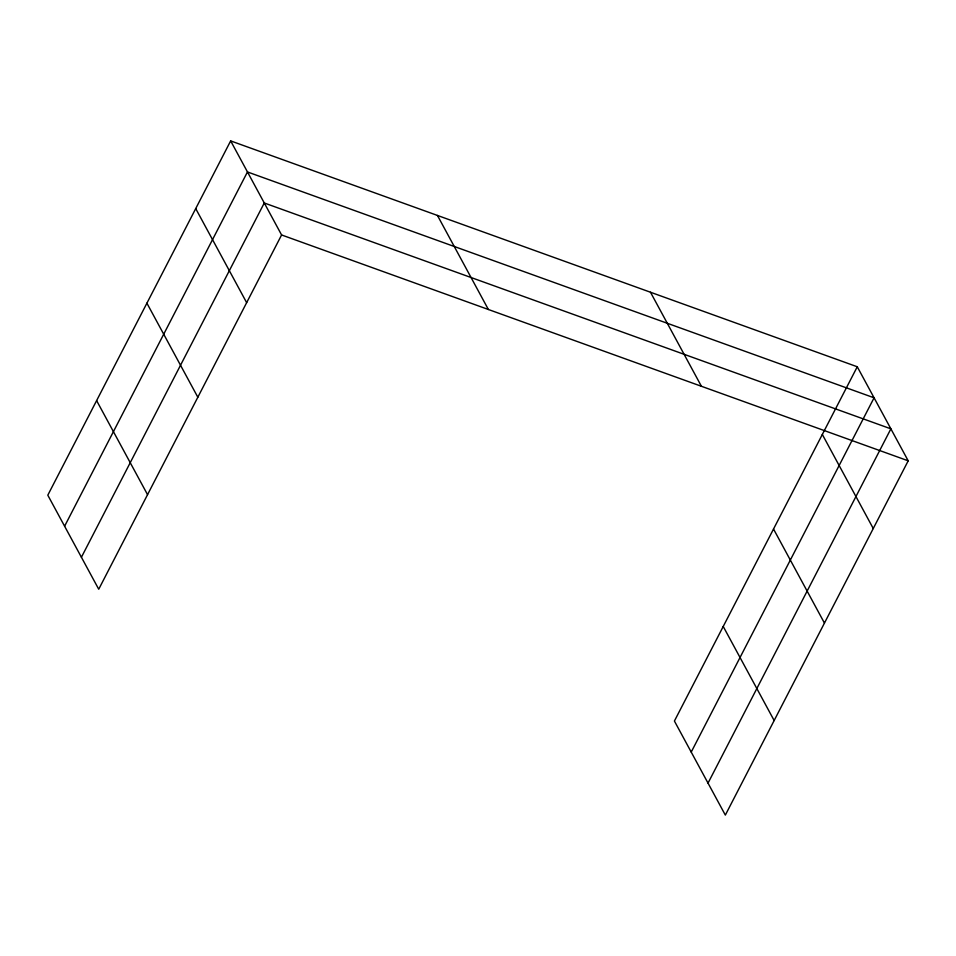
<?xml version="1.0" encoding="UTF-8"?>
<svg xmlns="http://www.w3.org/2000/svg" width="956" height="956" viewBox="0 0 956 956"><rect width="100%" height="100%" fill="white"/><g stroke="black" fill="none" stroke-linecap="round" stroke-linejoin="round"><path stroke-width="1.43" d="M230.659 140.902L47.8 495.184L98.731 589.231L281.59 234.961L230.659 140.902L857.269 366.769L908.2 460.816L725.341 815.098L674.41 721.039L857.269 366.769M64.602 526.218L247.461 171.949L874.071 397.804L691.224 752.073M81.415 557.252L264.274 202.983L890.884 428.838L708.026 783.119M281.59 234.961L908.2 460.816M822.327 434.454L873.258 528.513M650.486 292.237L701.417 386.284M773.524 529.027L824.454 623.085M723.226 626.467L774.157 720.525M437.442 215.435L488.373 309.493M195.717 208.599L246.648 302.646M146.901 303.171L197.832 397.218M96.616 400.612L147.547 494.658"/></g></svg>
